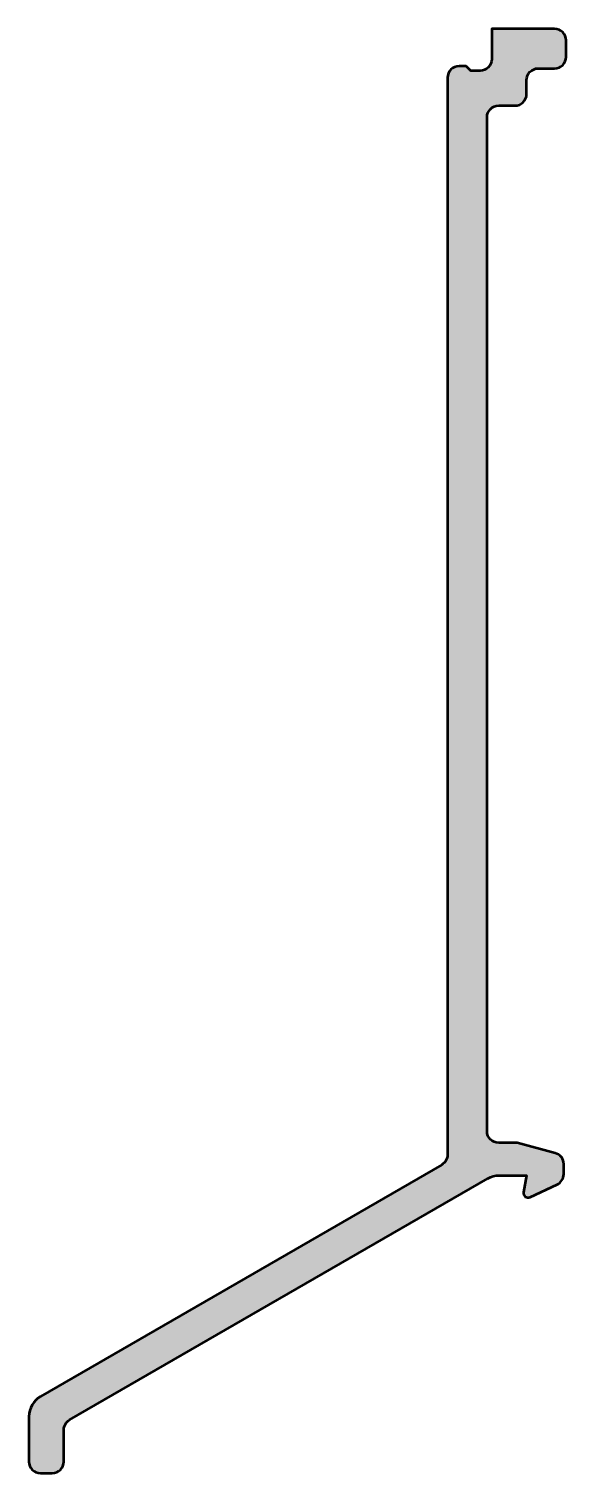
# Model space of a CAD drawing. Extents: x -18 to 5.1, y -61 to 1.1.
import ezdxf

# ---------------------------------------------------------------- set-up
doc = ezdxf.new("R2010")
doc.units = 0
doc.layers.add('0S-Alu contour', color=7, linetype='Continuous', lineweight=50)
doc.layers.add('0S-Alu hatch', color=252, linetype='Continuous', lineweight=25)

# ---------------------------------------------------------------- blocks, each defined once
blk = doc.blocks.new('501750__DCE334B5_914D_42F2_8DF2_799BDEC23E18_')
at = {"layer": '0S-Alu hatch'}
h = blk.add_hatch(color=256, dxfattribs=at)
edge = h.paths.add_edge_path()
edge.add_line((0.8, -0.5), (0.5, -0.5))
edge.add_arc((0.5, -1), 0.5, 90, 180)
edge.add_line((0, -1), (0, -47.311))
edge.add_ellipse((-0.5, -47.311), major_axis=(-0.5, 0), ratio=1, start_angle=120, end_angle=180, ccw=False)
edge.add_line((-0.25, -47.744), (-17.5, -57.704))
edge.add_arc((-17, -58.57), 1, 120, 180)
edge.add_line((-18, -58.57), (-18, -60.5))
edge.add_arc((-17.5, -60.5), 0.5, 180, 270)
edge.add_line((-17.5, -61), (-17, -61))
edge.add_arc((-17, -60.5), 0.5, 270, 360)
edge.add_line((-16.5, -60.5), (-16.5, -59.147))
edge.add_ellipse((-16, -59.147), major_axis=(-0.5, 0), ratio=1, start_angle=300, end_angle=360, ccw=False)
edge.add_line((-16.25, -58.714), (1.729, -48.334))
edge.add_ellipse((2.229, -49.2), major_axis=(-1, 0), ratio=1, start_angle=270, end_angle=300, ccw=False)
edge.add_line((2.229, -48.2), (3.394, -48.2))
edge.add_line((3.394, -48.2), (3.267, -48.922))
edge.add_arc((3.464, -48.956), 0.2, 170, 295)
edge.add_line((3.548, -49.138), (4.711, -48.595))
edge.add_arc((4.5, -48.142), 0.5, 295, 360)
edge.add_line((5, -48.142), (5, -47.72))
edge.add_arc((4.5, -47.72), 0.5, 0, 75)
edge.add_line((4.629, -47.237), (3, -46.8))
edge.add_line((3, -46.8), (2.2, -46.8))
edge.add_ellipse((2.2, -46.3), major_axis=(-0.5, 0), ratio=1, start_angle=0, end_angle=90, ccw=False)
edge.add_line((1.7, -46.3), (1.7, -2.7))
edge.add_ellipse((2.2, -2.7), major_axis=(-0.5, 0), ratio=1, start_angle=270, end_angle=360, ccw=False)
edge.add_line((2.2, -2.2), (2.9, -2.2))
edge.add_arc((2.9, -1.7), 0.5, 270, 360)
edge.add_line((3.4, -1.7), (3.4, -1.1))
edge.add_ellipse((3.9, -1.1), major_axis=(-0.5, 0), ratio=1, start_angle=270, end_angle=360, ccw=False)
edge.add_line((3.9, -0.6), (4.6, -0.6))
edge.add_arc((4.6, -0.1), 0.5, 270, 360)
edge.add_line((5.1, -0.1), (5.1, 0.6))
edge.add_arc((4.6, 0.6), 0.5, 0, 90)
edge.add_line((4.6, 1.1), (1.9, 1.1))
edge.add_line((1.9, 1.1), (1.9, -0.2))
edge.add_ellipse((1.4, -0.2), major_axis=(-0.5, 0), ratio=1, start_angle=90, end_angle=180, ccw=False)
edge.add_line((1.4, -0.7), (1, -0.7))
edge.add_line((1, -0.7), (0.8, -0.5))
at = {"layer": '0S-Alu contour', "color": 7}
for points in [[(4.6, 1.1), (1.9, 1.1), (1.9, -0.2)], [(5.1, -0.1), (5.1, 0.6)], [(0.8, -0.5), (0.5, -0.5)], [(1.4, -0.7), (1, -0.7), (0.8, -0.5)], [(3.9, -0.6), (4.6, -0.6)], [(0, -1), (0, -47.311)], [(3.4, -1.7), (3.4, -1.1)], [(2.2, -2.2), (2.9, -2.2)], [(1.7, -46.3), (1.7, -2.7)], [(4.629, -47.237), (3, -46.8), (2.2, -46.8)], [(-0.25, -47.744), (-17.5, -57.704)], [(5, -48.142), (5, -47.72)], [(-16.25, -58.714), (1.729, -48.334)], [(2.229, -48.2), (3.394, -48.2), (3.267, -48.922)], [(3.548, -49.138), (4.711, -48.595)], [(-18, -58.57), (-18, -60.5)], [(-16.5, -60.5), (-16.5, -59.147)], [(-17.5, -61), (-17, -61)]]:
    blk.add_lwpolyline(points, dxfattribs=at)
for centre, radius, start, end in [((4.6, 0.6), 0.5, 0, 90), ((0.5, -1), 0.5, 90, 180), ((4.6, -0.1), 0.5, 270, 0), ((2.9, -1.7), 0.5, 270, 0), ((4.5, -47.72), 0.5, 0, 75), ((4.5, -48.142), 0.5, 295, 0), ((3.464, -48.956), 0.2, 170, 295), ((-17, -58.57), 1, 120, 180), ((-17.5, -60.5), 0.5, 180, 270), ((-17, -60.5), 0.5, 270, 0)]:
    blk.add_arc(centre, radius, start, end, dxfattribs=at)
at = {"layer": '0S-Alu contour', "color": 7, "extrusion": (0, 0, -1)}
for centre, radius, start, end in [((-1.4, -0.2), 0.5, 180, 270), ((-3.9, -1.1), 0.5, 0, 90), ((-2.2, -2.7), 0.5, 0, 90), ((-2.2, -46.3), 0.5, 270, 0), ((0.5, -47.311), 0.5, 180, 240), ((-2.229, -49.2), 1, 60, 90), ((16, -59.147), 0.5, 0, 60)]:
    blk.add_arc(centre, radius, start, end, dxfattribs=at)
blk = doc.blocks.new('501750__FC3BDE54_527F_4BD2_95F0_208AB55B5562_')
at = {"layer": '0S-Alu contour', "color": 7}
blk.add_blockref('501750__DCE334B5_914D_42F2_8DF2_799BDEC23E18_', (0, 0), dxfattribs=at)

msp = doc.modelspace()

# ---------------------------------------------------------------- block references
at = {"layer": '0S-Alu contour', "color": 7}
msp.add_blockref('501750__FC3BDE54_527F_4BD2_95F0_208AB55B5562_', (0, 0), dxfattribs=at)

doc.saveas('drawing.dxf')
